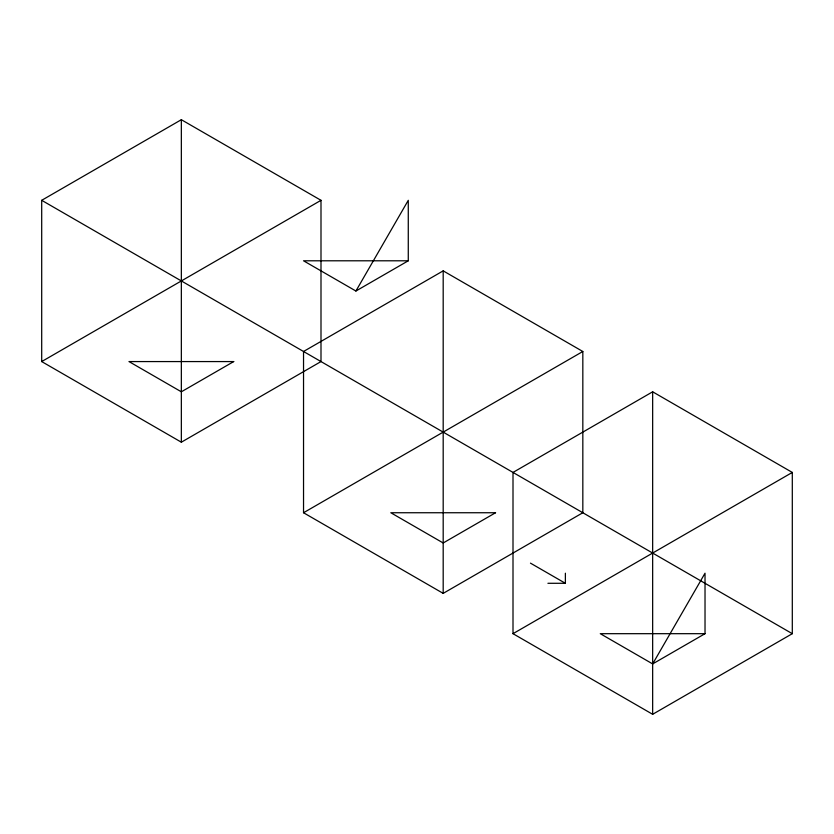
<?xml version="1.0" encoding="UTF-8"?>
<svg xmlns="http://www.w3.org/2000/svg" width="834" height="834" viewBox="0 0 834 834"><rect width="100%" height="100%" fill="white"/><g stroke="black" fill="none" stroke-linecap="round" stroke-linejoin="round"><path stroke-width="1.25" d="M355.909 291.024L408.274 200.327L408.274 260.792L355.909 291.024L303.534 260.792L408.274 260.792M652.657 663.916L705.022 573.208L705.022 633.684L652.657 663.916L600.282 633.684L705.022 633.684M41.7 200.316L181.343 119.7L320.996 200.316L320.996 361.57L181.343 442.197L41.7 361.57L41.7 200.316L792.3 633.684L792.3 472.43L652.657 391.803L513.004 472.43L513.004 633.684L652.657 714.3L792.3 633.684M41.7 361.57L320.996 200.316M443.188 270.862L303.534 351.489L303.534 512.743L443.188 593.37L582.83 512.743L582.83 351.489L443.188 270.862L443.188 593.37M303.534 512.743L582.83 351.489M513.004 633.684L792.3 472.43M547.917 583.289L565.379 583.289L565.379 573.208M530.466 563.138L565.379 583.289M652.657 391.803L652.657 714.3M181.343 119.7L181.343 442.197M233.718 361.57L181.343 391.803L128.978 361.57L233.718 361.57M495.552 512.743L443.188 542.976L390.812 512.743L495.552 512.743"/></g></svg>
